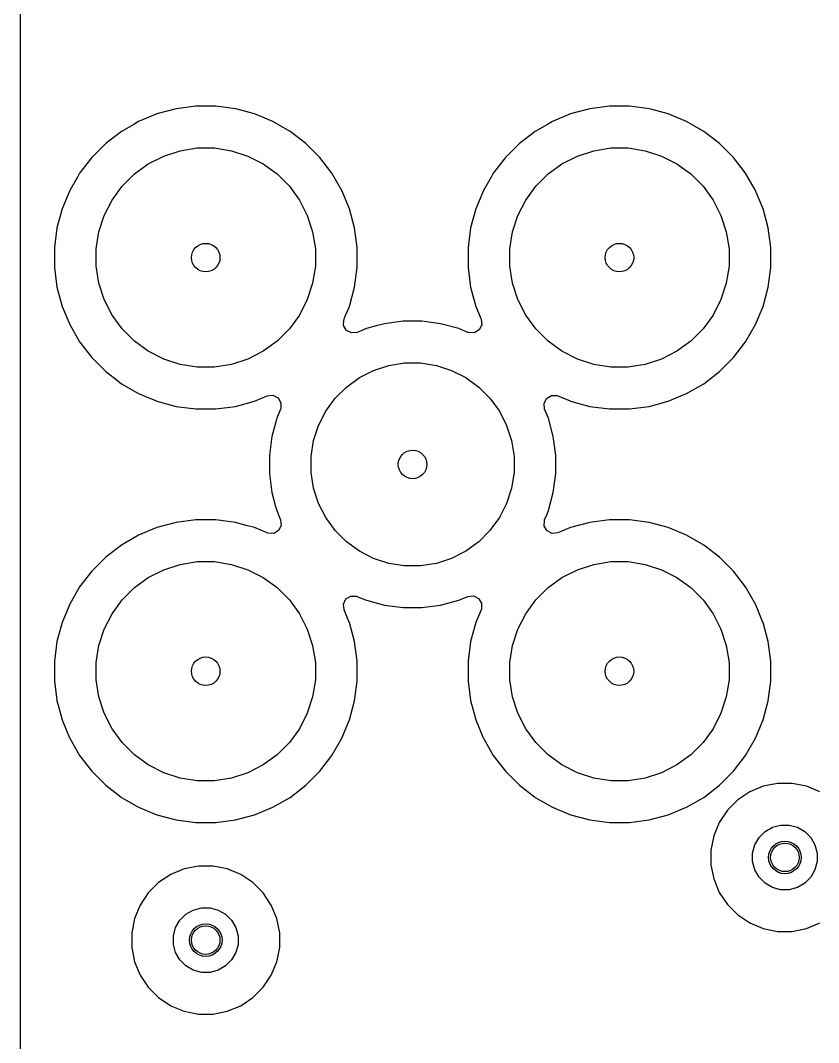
# Model space of a CAD drawing. Extents: x -2.18 to 1.8, y 0.44 to 2.81.
# Drawn here: x -2.1796 to -1.7937, y 1.9255 to 2.4197 of the extents above; entities that cross this region are included whole.
import ezdxf

# ---------------------------------------------------------------- set-up
doc = ezdxf.new("R2010")
doc.units = 0
doc.header["$MEASUREMENT"] = 0
doc.layers.add('BLACK', color=7, linetype='CONTINUOUS')

msp = doc.modelspace()

# ---------------------------------------------------------------- linework, layer by layer
at = {"layer": 'BLACK', "linetype": 'CONTINUOUS'}
for p, q in [((-2.17959, 2.3098), (-2.17959, 2.44852)), ((-2.0948, 2.37817), (-2.10431, 2.37692)), ((-2.0852, 2.37817), (-2.0948, 2.37817)), ((-2.0948, 2.37817), (-2.0948, 2.37817)), ((-2.0948, 2.37817), (-2.0948, 2.37817)), ((-2.07569, 2.37692), (-2.0852, 2.37817)), ((-2.0852, 2.37817), (-2.0852, 2.37817)), ((-2.0852, 2.37817), (-2.0852, 2.37817)), ((-1.8948, 2.37817), (-1.90431, 2.37692)), ((-1.8852, 2.37817), (-1.8948, 2.37817)), ((-1.8948, 2.37817), (-1.8948, 2.37817)), ((-1.8948, 2.37817), (-1.8948, 2.37817)), ((-1.87569, 2.37692), (-1.8852, 2.37817)), ((-1.8852, 2.37817), (-1.8852, 2.37817)), ((-1.8852, 2.37817), (-1.8852, 2.37817)), ((-2.11357, 2.37443), (-2.12243, 2.37076)), ((-2.10431, 2.37692), (-2.11357, 2.37443)), ((-2.07487, 2.3767), (-2.07569, 2.37692)), ((-2.07569, 2.37692), (-2.07569, 2.37692)), ((-2.07569, 2.37692), (-2.07569, 2.37692)), ((-2.06643, 2.37443), (-2.07487, 2.3767)), ((-2.05757, 2.37076), (-2.06643, 2.37443)), ((-1.91357, 2.37443), (-1.92243, 2.37076)), ((-1.90431, 2.37692), (-1.91357, 2.37443)), ((-1.87487, 2.3767), (-1.87569, 2.37692)), ((-1.87569, 2.37692), (-1.87569, 2.37692)), ((-1.87569, 2.37692), (-1.87569, 2.37692)), ((-1.86643, 2.37443), (-1.87487, 2.3767)), ((-1.85757, 2.37076), (-1.86643, 2.37443)), ((-2.12481, 2.36939), (-2.13074, 2.36597)), ((-2.12243, 2.37076), (-2.12481, 2.36939)), ((-2.12243, 2.37076), (-2.12243, 2.37076)), ((-2.04926, 2.36597), (-2.05757, 2.37076)), ((-2.05757, 2.37076), (-2.05757, 2.37076)), ((-1.92481, 2.36939), (-1.93074, 2.36597)), ((-1.92243, 2.37076), (-1.92481, 2.36939)), ((-1.92243, 2.37076), (-1.92243, 2.37076)), ((-1.84926, 2.36597), (-1.85757, 2.37076)), ((-1.85757, 2.37076), (-1.85757, 2.37076)), ((-2.13074, 2.36597), (-2.13835, 2.36013)), ((-2.13074, 2.36597), (-2.13074, 2.36597)), ((-2.13074, 2.36597), (-2.13074, 2.36597)), ((-2.04165, 2.36013), (-2.04926, 2.36597)), ((-2.04926, 2.36597), (-2.04926, 2.36597)), ((-2.04926, 2.36597), (-2.04926, 2.36597)), ((-1.93074, 2.36597), (-1.93835, 2.36013)), ((-1.93074, 2.36597), (-1.93074, 2.36597)), ((-1.93074, 2.36597), (-1.93074, 2.36597)), ((-1.84165, 2.36013), (-1.84926, 2.36597)), ((-1.84926, 2.36597), (-1.84926, 2.36597)), ((-1.84926, 2.36597), (-1.84926, 2.36597)), ((-2.13835, 2.36013), (-2.14513, 2.35335)), ((-2.13835, 2.36013), (-2.13835, 2.36013)), ((-2.10241, 2.35668), (-2.09417, 2.35799)), ((-2.09417, 2.35799), (-2.08583, 2.35799)), ((-2.08583, 2.35799), (-2.07759, 2.35668)), ((-2.03487, 2.35335), (-2.04165, 2.36013)), ((-2.04165, 2.36013), (-2.04165, 2.36013)), ((-1.93835, 2.36013), (-1.94513, 2.35335)), ((-1.93835, 2.36013), (-1.93835, 2.36013)), ((-1.90241, 2.35668), (-1.89417, 2.35799)), ((-1.89417, 2.35799), (-1.88583, 2.35799)), ((-1.88583, 2.35799), (-1.87759, 2.35668)), ((-1.83487, 2.35335), (-1.84165, 2.36013)), ((-1.84165, 2.36013), (-1.84165, 2.36013)), ((-2.14513, 2.35335), (-2.15097, 2.34574)), ((-2.14513, 2.35335), (-2.14513, 2.35335)), ((-2.11777, 2.35032), (-2.11034, 2.3541)), ((-2.11034, 2.3541), (-2.10241, 2.35668)), ((-2.07759, 2.35668), (-2.06966, 2.3541)), ((-2.06966, 2.3541), (-2.06223, 2.35032)), ((-2.03117, 2.34852), (-2.03487, 2.35335)), ((-2.03487, 2.35335), (-2.03487, 2.35335)), ((-1.94513, 2.35335), (-1.95097, 2.34574)), ((-1.94513, 2.35335), (-1.94513, 2.35335)), ((-1.91777, 2.35032), (-1.91034, 2.3541)), ((-1.91034, 2.3541), (-1.90241, 2.35668)), ((-1.87759, 2.35668), (-1.86966, 2.3541)), ((-1.86966, 2.3541), (-1.86223, 2.35032)), ((-1.83117, 2.34852), (-1.83487, 2.35335)), ((-1.83487, 2.35335), (-1.83487, 2.35335)), ((-2.12452, 2.34542), (-2.11777, 2.35032)), ((-2.06223, 2.35032), (-2.05548, 2.34542)), ((-2.02903, 2.34574), (-2.03117, 2.34852)), ((-1.92452, 2.34542), (-1.91777, 2.35032)), ((-1.86223, 2.35032), (-1.85548, 2.34542)), ((-1.82903, 2.34574), (-1.83117, 2.34852)), ((-2.152, 2.34395), (-2.15576, 2.33743)), ((-2.15097, 2.34574), (-2.152, 2.34395)), ((-2.15097, 2.34574), (-2.15097, 2.34574)), ((-2.15097, 2.34574), (-2.15097, 2.34574)), ((-2.13042, 2.33952), (-2.12452, 2.34542)), ((-2.05548, 2.34542), (-2.04958, 2.33952)), ((-2.02424, 2.33743), (-2.02903, 2.34574)), ((-1.952, 2.34395), (-1.95576, 2.33743)), ((-1.95097, 2.34574), (-1.952, 2.34395)), ((-1.95097, 2.34574), (-1.95097, 2.34574)), ((-1.95097, 2.34574), (-1.95097, 2.34574)), ((-1.93042, 2.33952), (-1.92452, 2.34542)), ((-1.85548, 2.34542), (-1.84958, 2.33952)), ((-1.82487, 2.33852), (-1.82903, 2.34574)), ((-2.13532, 2.33277), (-2.13042, 2.33952)), ((-2.04958, 2.33952), (-2.04468, 2.33277)), ((-1.93532, 2.33277), (-1.93042, 2.33952)), ((-1.84958, 2.33952), (-1.84468, 2.33277)), ((-1.82424, 2.33743), (-1.82487, 2.33852)), ((-2.15576, 2.33743), (-2.15943, 2.32857)), ((-2.15576, 2.33743), (-2.15576, 2.33743)), ((-2.1391, 2.32534), (-2.13532, 2.33277)), ((-2.04468, 2.33277), (-2.0409, 2.32534)), ((-2.02057, 2.32857), (-2.02424, 2.33743)), ((-1.95576, 2.33743), (-1.95943, 2.32857)), ((-1.95576, 2.33743), (-1.95576, 2.33743)), ((-1.9391, 2.32534), (-1.93532, 2.33277)), ((-1.84468, 2.33277), (-1.8409, 2.32534)), ((-1.82401, 2.33689), (-1.82424, 2.33743)), ((-1.82424, 2.33743), (-1.82424, 2.33743)), ((-1.82057, 2.32857), (-1.82401, 2.33689)), ((-2.15943, 2.32857), (-2.16192, 2.31931)), ((-2.01808, 2.31931), (-2.02057, 2.32857)), ((-1.95943, 2.32857), (-1.96192, 2.31931)), ((-1.81808, 2.31931), (-1.82057, 2.32857)), ((-1.82057, 2.32857), (-1.82057, 2.32857)), ((-2.14168, 2.31741), (-2.1391, 2.32534)), ((-2.0409, 2.32534), (-2.03832, 2.31741)), ((-1.94168, 2.31741), (-1.9391, 2.32534)), ((-1.8409, 2.32534), (-1.83832, 2.31741)), ((-2.16192, 2.31931), (-2.16317, 2.3098)), ((-2.01683, 2.3098), (-2.01808, 2.31931)), ((-1.96192, 2.31931), (-1.96317, 2.3098)), ((-1.81683, 2.3098), (-1.81808, 2.31931)), ((-2.14299, 2.30917), (-2.14168, 2.31741)), ((-2.03832, 2.31741), (-2.03701, 2.30917)), ((-1.94299, 2.30917), (-1.94168, 2.31741)), ((-1.83832, 2.31741), (-1.83701, 2.30917)), ((-2.17959, 2.01852), (-2.17959, 2.3098)), ((-2.16317, 2.3098), (-2.16317, 2.3098)), ((-2.16317, 2.3098), (-2.16317, 2.3002)), ((-2.14299, 2.30083), (-2.14299, 2.30917)), ((-2.03701, 2.30917), (-2.03701, 2.30083)), ((-2.01683, 2.3002), (-2.01683, 2.3098)), ((-1.96317, 2.3098), (-1.96317, 2.3098)), ((-1.96317, 2.3098), (-1.96317, 2.3002)), ((-1.94299, 2.30083), (-1.94299, 2.30917)), ((-1.83701, 2.30917), (-1.83701, 2.30083)), ((-1.81683, 2.3002), (-1.81683, 2.3098)), ((-2.16317, 2.3002), (-2.16317, 2.3002)), ((-2.16317, 2.3002), (-2.16192, 2.29069)), ((-2.14168, 2.29259), (-2.14299, 2.30083)), ((-2.03701, 2.30083), (-2.03832, 2.29259)), ((-2.01808, 2.29069), (-2.01683, 2.3002)), ((-1.96317, 2.3002), (-1.96317, 2.3002)), ((-1.96317, 2.3002), (-1.96208, 2.29194)), ((-1.94168, 2.29259), (-1.94299, 2.30083)), ((-1.83701, 2.30083), (-1.83832, 2.29259)), ((-1.81808, 2.29069), (-1.81683, 2.3002)), ((-2.16192, 2.29069), (-2.15943, 2.28143)), ((-2.1391, 2.28466), (-2.14168, 2.29259)), ((-2.03832, 2.29259), (-2.0409, 2.28466)), ((-2.02057, 2.28143), (-2.01808, 2.29069)), ((-1.96208, 2.29194), (-1.96192, 2.29069)), ((-1.96192, 2.29069), (-1.96051, 2.28543)), ((-1.9391, 2.28466), (-1.94168, 2.29259)), ((-1.83832, 2.29259), (-1.8409, 2.28466)), ((-1.82057, 2.28143), (-1.81808, 2.29069)), ((-2.13532, 2.27723), (-2.1391, 2.28466)), ((-2.0409, 2.28466), (-2.04468, 2.27723)), ((-1.96051, 2.28543), (-1.95943, 2.28143)), ((-1.93532, 2.27723), (-1.9391, 2.28466)), ((-1.8409, 2.28466), (-1.84468, 2.27723)), ((-2.15943, 2.28143), (-2.15576, 2.27257)), ((-2.02253, 2.2767), (-2.02057, 2.28143)), ((-1.95943, 2.28143), (-1.95687, 2.27523)), ((-1.82424, 2.27257), (-1.82057, 2.28143)), ((-2.13042, 2.27048), (-2.13532, 2.27723)), ((-2.04468, 2.27723), (-2.04958, 2.27048)), ((-2.02335, 2.27216), (-2.02325, 2.27491)), ((-2.02325, 2.27491), (-2.02313, 2.27523)), ((-2.02313, 2.27523), (-2.02253, 2.2767)), ((-1.99454, 2.27423), (-2.00354, 2.27305)), ((-1.98546, 2.27423), (-1.99454, 2.27423)), ((-1.99454, 2.27423), (-1.99454, 2.27423)), ((-1.97646, 2.27305), (-1.98546, 2.27423)), ((-1.98546, 2.27423), (-1.98546, 2.27423)), ((-1.95687, 2.27523), (-1.95657, 2.2725)), ((-1.93042, 2.27048), (-1.93532, 2.27723)), ((-1.84468, 2.27723), (-1.84958, 2.27048)), ((-2.15576, 2.27257), (-2.15576, 2.27257)), ((-2.15576, 2.27257), (-2.15097, 2.26426)), ((-2.12452, 2.26458), (-2.13042, 2.27048)), ((-2.04958, 2.27048), (-2.05548, 2.26458)), ((-2.02195, 2.26979), (-2.02335, 2.27216)), ((-2.01949, 2.26856), (-2.02195, 2.26979)), ((-2.01675, 2.26885), (-2.01949, 2.26856)), ((-2.0123, 2.2707), (-2.01675, 2.26885)), ((-2.00766, 2.27194), (-2.0123, 2.2707)), ((-2.0123, 2.2707), (-2.0123, 2.2707)), ((-2.0123, 2.2707), (-2.0123, 2.2707)), ((-2.0123, 2.2707), (-2.0123, 2.2707)), ((-2.00354, 2.27305), (-2.00766, 2.27194)), ((-1.9677, 2.2707), (-1.97646, 2.27305)), ((-1.97646, 2.27305), (-1.97646, 2.27305)), ((-1.97646, 2.27305), (-1.97646, 2.27305)), ((-1.96325, 2.26885), (-1.9677, 2.2707)), ((-1.9677, 2.2707), (-1.9677, 2.2707)), ((-1.9677, 2.2707), (-1.9677, 2.2707)), ((-1.9677, 2.2707), (-1.9677, 2.2707)), ((-1.96292, 2.26873), (-1.96325, 2.26885)), ((-1.96017, 2.26863), (-1.96292, 2.26873)), ((-1.95781, 2.27004), (-1.96017, 2.26863)), ((-1.95657, 2.2725), (-1.95781, 2.27004)), ((-1.92452, 2.26458), (-1.93042, 2.27048)), ((-1.84958, 2.27048), (-1.85548, 2.26458)), ((-1.82903, 2.26426), (-1.82424, 2.27257)), ((-2.15097, 2.26426), (-2.15097, 2.26426)), ((-2.15097, 2.26426), (-2.15097, 2.26426)), ((-2.15097, 2.26426), (-2.14513, 2.25665)), ((-2.11777, 2.25968), (-2.12452, 2.26458)), ((-2.05548, 2.26458), (-2.06223, 2.25968)), ((-1.91777, 2.25968), (-1.92452, 2.26458)), ((-1.85548, 2.26458), (-1.86223, 2.25968)), ((-1.83487, 2.25665), (-1.82903, 2.26426)), ((-2.11034, 2.2559), (-2.11777, 2.25968)), ((-2.06223, 2.25968), (-2.06966, 2.2559)), ((-1.91034, 2.2559), (-1.91777, 2.25968)), ((-1.86223, 2.25968), (-1.86966, 2.2559)), ((-2.14513, 2.25665), (-2.14513, 2.25665)), ((-2.14513, 2.25665), (-2.13835, 2.24987)), ((-2.10241, 2.25332), (-2.11034, 2.2559)), ((-2.06966, 2.2559), (-2.07759, 2.25332)), ((-2.00149, 2.25285), (-1.99386, 2.25406)), ((-1.99386, 2.25406), (-1.98614, 2.25406)), ((-1.98614, 2.25406), (-1.97851, 2.25285)), ((-1.90241, 2.25332), (-1.91034, 2.2559)), ((-1.86966, 2.2559), (-1.87759, 2.25332)), ((-1.84165, 2.24987), (-1.83487, 2.25665)), ((-2.13835, 2.24987), (-2.13835, 2.24987)), ((-2.13835, 2.24987), (-2.13273, 2.24556)), ((-2.09417, 2.25201), (-2.10241, 2.25332)), ((-2.08583, 2.25201), (-2.09417, 2.25201)), ((-2.07759, 2.25332), (-2.08583, 2.25201)), ((-2.01571, 2.24696), (-2.00883, 2.25047)), ((-2.00883, 2.25047), (-2.00149, 2.25285)), ((-1.97851, 2.25285), (-1.97117, 2.25047)), ((-1.97117, 2.25047), (-1.96429, 2.24696)), ((-1.89417, 2.25201), (-1.90241, 2.25332)), ((-1.88583, 2.25201), (-1.89417, 2.25201)), ((-1.87759, 2.25332), (-1.88583, 2.25201)), ((-1.84926, 2.24403), (-1.84165, 2.24987)), ((-2.13273, 2.24556), (-2.13074, 2.24403)), ((-2.13074, 2.24403), (-2.12243, 2.23924)), ((-2.02196, 2.24242), (-2.01571, 2.24696)), ((-1.96429, 2.24696), (-1.95804, 2.24242)), ((-1.85757, 2.23924), (-1.84926, 2.24403)), ((-2.12243, 2.23924), (-2.1175, 2.23719)), ((-2.02742, 2.23696), (-2.02196, 2.24242)), ((-1.95804, 2.24242), (-1.95258, 2.23696)), ((-1.86643, 2.23557), (-1.85757, 2.23924)), ((-2.1175, 2.23719), (-2.11386, 2.23569)), ((-2.11386, 2.23569), (-2.11357, 2.23557)), ((-2.11357, 2.23557), (-2.10431, 2.23308)), ((-2.07569, 2.23308), (-2.06643, 2.23557)), ((-2.06643, 2.23557), (-2.06023, 2.23813)), ((-2.06023, 2.23813), (-2.0575, 2.23843)), ((-2.0575, 2.23843), (-2.05504, 2.23719)), ((-2.05504, 2.23719), (-2.05363, 2.23483)), ((-2.05363, 2.23483), (-2.05373, 2.23208)), ((-2.03196, 2.23071), (-2.02742, 2.23696)), ((-1.95258, 2.23696), (-1.94804, 2.23071)), ((-1.92644, 2.23449), (-1.92521, 2.23695)), ((-1.92615, 2.23175), (-1.92644, 2.23449)), ((-1.92521, 2.23695), (-1.92284, 2.23835)), ((-1.92284, 2.23835), (-1.92009, 2.23825)), ((-1.92009, 2.23825), (-1.91977, 2.23813)), ((-1.91977, 2.23813), (-1.91386, 2.23569)), ((-1.91386, 2.23569), (-1.91357, 2.23557)), ((-1.91357, 2.23557), (-1.90431, 2.23308)), ((-1.87569, 2.23308), (-1.86643, 2.23557)), ((-2.10431, 2.23308), (-2.0948, 2.23183)), ((-2.0948, 2.23183), (-2.0948, 2.23183)), ((-2.0948, 2.23183), (-2.0852, 2.23183)), ((-2.0852, 2.23183), (-2.07569, 2.23308)), ((-2.0852, 2.23183), (-2.0852, 2.23183)), ((-2.05385, 2.23175), (-2.0557, 2.2273)), ((-2.05373, 2.23208), (-2.05385, 2.23175)), ((-2.03547, 2.22383), (-2.03196, 2.23071)), ((-1.94804, 2.23071), (-1.94453, 2.22383)), ((-1.9243, 2.2273), (-1.92615, 2.23175)), ((-1.90431, 2.23308), (-1.8948, 2.23183)), ((-1.8948, 2.23183), (-1.8948, 2.23183)), ((-1.8948, 2.23183), (-1.8852, 2.23183)), ((-1.8852, 2.23183), (-1.87569, 2.23308)), ((-1.8852, 2.23183), (-1.8852, 2.23183)), ((-2.05586, 2.2267), (-2.05805, 2.21854)), ((-2.0557, 2.2273), (-2.05586, 2.2267)), ((-2.0557, 2.2273), (-2.0557, 2.2273)), ((-2.0557, 2.2273), (-2.0557, 2.2273)), ((-1.92195, 2.21854), (-1.9243, 2.2273)), ((-1.9243, 2.2273), (-1.9243, 2.2273)), ((-2.03785, 2.21649), (-2.03547, 2.22383)), ((-1.94453, 2.22383), (-1.94215, 2.21649)), ((-2.05805, 2.21854), (-2.05923, 2.20954)), ((-2.03906, 2.20886), (-2.03785, 2.21649)), ((-1.94215, 2.21649), (-1.94094, 2.20886)), ((-1.92077, 2.20954), (-1.92195, 2.21854)), ((-2.05923, 2.20954), (-2.05923, 2.20046)), ((-1.92077, 2.20254), (-1.92077, 2.20954)), ((-2.03906, 2.20114), (-2.03906, 2.20886)), ((-1.94094, 2.20886), (-1.94094, 2.20114)), ((-2.05923, 2.20046), (-2.05805, 2.19148)), ((-2.03785, 2.19351), (-2.03906, 2.20114)), ((-1.94094, 2.20114), (-1.94215, 2.19351)), ((-1.92195, 2.19146), (-1.92077, 2.20046)), ((-1.92077, 2.20046), (-1.92077, 2.20254)), ((-2.05805, 2.19148), (-2.05805, 2.19146)), ((-2.05805, 2.19146), (-2.05623, 2.18469)), ((-2.03547, 2.18617), (-2.03785, 2.19351)), ((-1.94215, 2.19351), (-1.94453, 2.18617)), ((-1.9243, 2.1827), (-1.92195, 2.19146)), ((-2.05623, 2.18469), (-2.0557, 2.1827)), ((-2.03196, 2.17929), (-2.03547, 2.18617)), ((-1.94453, 2.18617), (-1.94804, 2.17929)), ((-2.0557, 2.1827), (-2.0557, 2.1827)), ((-2.0557, 2.1827), (-2.05385, 2.17825)), ((-1.92615, 2.17825), (-1.92517, 2.18061)), ((-1.92517, 2.18061), (-1.9243, 2.1827)), ((-2.11357, 2.17443), (-2.12243, 2.17076)), ((-2.10431, 2.17692), (-2.11357, 2.17443)), ((-2.0948, 2.17817), (-2.10431, 2.17692)), ((-2.0852, 2.17817), (-2.0948, 2.17817)), ((-2.0948, 2.17817), (-2.0948, 2.17817)), ((-2.0948, 2.17817), (-2.0948, 2.17817)), ((-2.07569, 2.17692), (-2.0852, 2.17817)), ((-2.0852, 2.17817), (-2.0852, 2.17817)), ((-2.0852, 2.17817), (-2.0852, 2.17817)), ((-2.07045, 2.17551), (-2.07569, 2.17692)), ((-2.07569, 2.17692), (-2.07569, 2.17692)), ((-2.07569, 2.17692), (-2.07569, 2.17692)), ((-2.06643, 2.17443), (-2.07045, 2.17551)), ((-2.06023, 2.17187), (-2.06643, 2.17443)), ((-2.05356, 2.17551), (-2.05479, 2.17305)), ((-2.05385, 2.17825), (-2.05356, 2.17551)), ((-2.02742, 2.17304), (-2.03196, 2.17929)), ((-1.94804, 2.17929), (-1.95258, 2.17304)), ((-1.92637, 2.17517), (-1.92627, 2.17792)), ((-1.92496, 2.17281), (-1.92637, 2.17517)), ((-1.92627, 2.17792), (-1.92615, 2.17825)), ((-1.91357, 2.17443), (-1.91977, 2.17187)), ((-1.90431, 2.17692), (-1.91357, 2.17443)), ((-1.8948, 2.17817), (-1.90431, 2.17692)), ((-1.8852, 2.17817), (-1.8948, 2.17817)), ((-1.8948, 2.17817), (-1.8948, 2.17817)), ((-1.8948, 2.17817), (-1.8948, 2.17817)), ((-1.87569, 2.17692), (-1.8852, 2.17817)), ((-1.8852, 2.17817), (-1.8852, 2.17817)), ((-1.8852, 2.17817), (-1.8852, 2.17817)), ((-1.87569, 2.17691), (-1.87569, 2.17692)), ((-1.87569, 2.17692), (-1.87569, 2.17692)), ((-1.87569, 2.17692), (-1.87569, 2.17692)), ((-1.86643, 2.17443), (-1.87569, 2.17691)), ((-1.85757, 2.17076), (-1.86643, 2.17443)), ((-2.12243, 2.17076), (-2.12609, 2.16865)), ((-2.12243, 2.17076), (-2.12243, 2.17076)), ((-2.05991, 2.17175), (-2.06023, 2.17187)), ((-2.05716, 2.17165), (-2.05991, 2.17175)), ((-2.05479, 2.17305), (-2.05716, 2.17165)), ((-2.02196, 2.16758), (-2.02742, 2.17304)), ((-1.95258, 2.17304), (-1.95804, 2.16758)), ((-1.9225, 2.17157), (-1.92496, 2.17281)), ((-1.91977, 2.17187), (-1.9225, 2.17157)), ((-1.84926, 2.16597), (-1.85757, 2.17076)), ((-1.85757, 2.17076), (-1.85757, 2.17076)), ((-2.13074, 2.16597), (-2.13835, 2.16013)), ((-2.12609, 2.16865), (-2.13074, 2.16597)), ((-2.13074, 2.16597), (-2.13074, 2.16597)), ((-2.13074, 2.16597), (-2.13074, 2.16597)), ((-2.01571, 2.16304), (-2.02196, 2.16758)), ((-1.95804, 2.16758), (-1.96429, 2.16304)), ((-1.84165, 2.16013), (-1.84926, 2.16597)), ((-1.84926, 2.16597), (-1.84926, 2.16597)), ((-1.84926, 2.16597), (-1.84926, 2.16597)), ((-2.13835, 2.16013), (-2.14513, 2.15335)), ((-2.13835, 2.16013), (-2.13835, 2.16013)), ((-2.00883, 2.15953), (-2.01571, 2.16304)), ((-1.96429, 2.16304), (-1.97117, 2.15953)), ((-1.83487, 2.15335), (-1.84165, 2.16013)), ((-1.84165, 2.16013), (-1.84165, 2.16013)), ((-2.11034, 2.1541), (-2.10241, 2.15668)), ((-2.10241, 2.15668), (-2.09417, 2.15799)), ((-2.09417, 2.15799), (-2.08583, 2.15799)), ((-2.08583, 2.15799), (-2.07759, 2.15668)), ((-2.07759, 2.15668), (-2.06966, 2.1541)), ((-2.00149, 2.15715), (-2.00883, 2.15953)), ((-1.99386, 2.15594), (-2.00149, 2.15715)), ((-1.98614, 2.15594), (-1.99386, 2.15594)), ((-1.97851, 2.15715), (-1.98614, 2.15594)), ((-1.97117, 2.15953), (-1.97851, 2.15715)), ((-1.91034, 2.1541), (-1.90241, 2.15668)), ((-1.90241, 2.15668), (-1.89417, 2.15799)), ((-1.89417, 2.15799), (-1.88583, 2.15799)), ((-1.88583, 2.15799), (-1.87759, 2.15668)), ((-1.87759, 2.15668), (-1.86966, 2.1541)), ((-2.14513, 2.15335), (-2.15097, 2.14574)), ((-2.14513, 2.15335), (-2.14513, 2.15335)), ((-2.12452, 2.14542), (-2.11777, 2.15032)), ((-2.11777, 2.15032), (-2.11034, 2.1541)), ((-2.06966, 2.1541), (-2.06223, 2.15032)), ((-2.06223, 2.15032), (-2.05548, 2.14542)), ((-1.92452, 2.14542), (-1.91777, 2.15032)), ((-1.91777, 2.15032), (-1.91034, 2.1541)), ((-1.86966, 2.1541), (-1.86223, 2.15032)), ((-1.86223, 2.15032), (-1.85548, 2.14542)), ((-1.82908, 2.1458), (-1.83487, 2.15335)), ((-1.83487, 2.15335), (-1.83487, 2.15335)), ((-2.15097, 2.14574), (-2.15576, 2.13743)), ((-2.13042, 2.13952), (-2.12452, 2.14542)), ((-2.05548, 2.14542), (-2.04958, 2.13952)), ((-1.93042, 2.13952), (-1.92452, 2.14542)), ((-1.85548, 2.14542), (-1.84958, 2.13952)), ((-1.82903, 2.14574), (-1.82908, 2.1458)), ((-1.82424, 2.13743), (-1.82903, 2.14574)), ((-2.02343, 2.1375), (-2.02219, 2.13996)), ((-2.02219, 2.13996), (-2.01983, 2.14137)), ((-2.01983, 2.14137), (-2.01708, 2.14127)), ((-2.01708, 2.14127), (-2.01675, 2.14115)), ((-2.01675, 2.14115), (-2.01252, 2.13939)), ((-1.9677, 2.1393), (-1.96325, 2.14115)), ((-1.96325, 2.14115), (-1.96051, 2.14144)), ((-1.96051, 2.14144), (-1.95805, 2.14021)), ((-1.95805, 2.14021), (-1.95665, 2.13784)), ((-2.15576, 2.13743), (-2.15943, 2.12857)), ((-2.15576, 2.13743), (-2.15576, 2.13743)), ((-2.13532, 2.13277), (-2.13042, 2.13952)), ((-2.04958, 2.13952), (-2.04468, 2.13277)), ((-2.02313, 2.13477), (-2.02343, 2.1375)), ((-2.01252, 2.13939), (-2.0123, 2.1393)), ((-2.0123, 2.1393), (-2.00354, 2.13695)), ((-2.00354, 2.13695), (-1.99454, 2.13577)), ((-1.99454, 2.13577), (-1.99454, 2.13577)), ((-1.99454, 2.13577), (-1.98546, 2.13577)), ((-1.98546, 2.13577), (-1.97646, 2.13695)), ((-1.98546, 2.13577), (-1.98546, 2.13577)), ((-1.97646, 2.13695), (-1.9677, 2.1393)), ((-1.95675, 2.13509), (-1.95687, 2.13477)), ((-1.95665, 2.13784), (-1.95675, 2.13509)), ((-1.93532, 2.13277), (-1.93042, 2.13952)), ((-1.84958, 2.13952), (-1.84468, 2.13277)), ((-1.82274, 2.13382), (-1.82424, 2.13743)), ((-2.1391, 2.12534), (-2.13532, 2.13277)), ((-2.04468, 2.13277), (-2.0409, 2.12534)), ((-2.02077, 2.12906), (-2.02313, 2.13477)), ((-1.95687, 2.13477), (-1.95943, 2.12857)), ((-1.9391, 2.12534), (-1.93532, 2.13277)), ((-1.84468, 2.13277), (-1.8409, 2.12534)), ((-1.82077, 2.12906), (-1.82274, 2.13382)), ((-2.15943, 2.12857), (-2.16192, 2.11931)), ((-2.14168, 2.11741), (-2.1391, 2.12534)), ((-2.0409, 2.12534), (-2.03832, 2.11741)), ((-2.02057, 2.12857), (-2.02077, 2.12906)), ((-2.01808, 2.11931), (-2.02057, 2.12857)), ((-1.95943, 2.12857), (-1.96192, 2.11931)), ((-1.94168, 2.11741), (-1.9391, 2.12534)), ((-1.8409, 2.12534), (-1.83832, 2.11741)), ((-1.82057, 2.12857), (-1.82077, 2.12906)), ((-1.81808, 2.11931), (-1.82057, 2.12857)), ((-2.16192, 2.11931), (-2.16317, 2.1098)), ((-2.14299, 2.10917), (-2.14168, 2.11741)), ((-2.03832, 2.11741), (-2.03701, 2.10917)), ((-2.01683, 2.1098), (-2.01808, 2.11931)), ((-1.96192, 2.11931), (-1.96317, 2.1098)), ((-1.94299, 2.10917), (-1.94168, 2.11741)), ((-1.83832, 2.11741), (-1.83701, 2.10917)), ((-1.81683, 2.1098), (-1.81808, 2.11931)), ((-2.16317, 2.1098), (-2.16317, 2.1098)), ((-2.16317, 2.1098), (-2.16317, 2.1002)), ((-2.14299, 2.10083), (-2.14299, 2.10917)), ((-2.03701, 2.10917), (-2.03701, 2.10083)), ((-2.01683, 2.1002), (-2.01683, 2.1098)), ((-1.96317, 2.1098), (-1.96317, 2.1098)), ((-1.96317, 2.1098), (-1.96317, 2.1002)), ((-1.94299, 2.10083), (-1.94299, 2.10917)), ((-1.83701, 2.10917), (-1.83701, 2.10083)), ((-1.81683, 2.10102), (-1.81683, 2.1098)), ((-2.14168, 2.09259), (-2.14299, 2.10083)), ((-2.03701, 2.10083), (-2.03832, 2.09259)), ((-1.94168, 2.09259), (-1.94299, 2.10083)), ((-1.83701, 2.10083), (-1.83832, 2.09259)), ((-1.81683, 2.1002), (-1.81683, 2.10102)), ((-2.16317, 2.1002), (-2.16317, 2.1002)), ((-2.16317, 2.1002), (-2.16196, 2.09102)), ((-2.01808, 2.09069), (-2.01683, 2.1002)), ((-1.96317, 2.1002), (-1.96317, 2.1002)), ((-1.96317, 2.1002), (-1.96196, 2.09102)), ((-1.81808, 2.09069), (-1.81683, 2.1002)), ((-2.16196, 2.09102), (-2.16192, 2.09069)), ((-2.16192, 2.09069), (-2.16134, 2.08852)), ((-2.1391, 2.08466), (-2.14168, 2.09259)), ((-2.03832, 2.09259), (-2.0409, 2.08466)), ((-2.02057, 2.08143), (-2.01808, 2.09069)), ((-1.96196, 2.09102), (-1.96192, 2.09069)), ((-1.96192, 2.09069), (-1.96134, 2.08852)), ((-1.9391, 2.08466), (-1.94168, 2.09259)), ((-1.83832, 2.09259), (-1.8409, 2.08466)), ((-1.82057, 2.08143), (-1.81808, 2.09069)), ((-2.16134, 2.08852), (-2.15943, 2.08143)), ((-1.96134, 2.08852), (-1.95943, 2.08143)), ((-2.15943, 2.08143), (-2.15586, 2.0728)), ((-2.13532, 2.07723), (-2.1391, 2.08466)), ((-2.0409, 2.08466), (-2.04468, 2.07723)), ((-2.02424, 2.07257), (-2.02057, 2.08143)), ((-1.95943, 2.08143), (-1.95586, 2.0728)), ((-1.93532, 2.07723), (-1.9391, 2.08466)), ((-1.8409, 2.08466), (-1.84468, 2.07723)), ((-1.82424, 2.07257), (-1.82057, 2.08143)), ((-2.13042, 2.07048), (-2.13532, 2.07723)), ((-2.04468, 2.07723), (-2.04958, 2.07048)), ((-1.93042, 2.07048), (-1.93532, 2.07723)), ((-1.84468, 2.07723), (-1.84958, 2.07048)), ((-2.15586, 2.0728), (-2.15576, 2.07257)), ((-2.15576, 2.07257), (-2.15097, 2.06426)), ((-2.02903, 2.06426), (-2.02424, 2.07257)), ((-1.95586, 2.0728), (-1.95576, 2.07257)), ((-1.95576, 2.07257), (-1.95097, 2.06426)), ((-1.82903, 2.06426), (-1.82424, 2.07257)), ((-2.12452, 2.06458), (-2.13042, 2.07048)), ((-2.04958, 2.07048), (-2.05548, 2.06458)), ((-1.92452, 2.06458), (-1.93042, 2.07048)), ((-1.84958, 2.07048), (-1.85548, 2.06458)), ((-2.15097, 2.06426), (-2.15097, 2.06426)), ((-2.15097, 2.06426), (-2.15097, 2.06426)), ((-2.15097, 2.06426), (-2.14513, 2.05665)), ((-2.11777, 2.05968), (-2.12452, 2.06458)), ((-2.05548, 2.06458), (-2.06223, 2.05968)), ((-2.03487, 2.05665), (-2.02903, 2.06426)), ((-1.95097, 2.06426), (-1.95097, 2.06426)), ((-1.95097, 2.06426), (-1.95097, 2.06426)), ((-1.95097, 2.06426), (-1.94513, 2.05665)), ((-1.91777, 2.05968), (-1.92452, 2.06458)), ((-1.85548, 2.06458), (-1.86223, 2.05968)), ((-1.83487, 2.05665), (-1.82903, 2.06426)), ((-2.14513, 2.05665), (-2.14513, 2.05665)), ((-2.14513, 2.05665), (-2.13835, 2.04987)), ((-2.11034, 2.0559), (-2.11777, 2.05968)), ((-2.10241, 2.05332), (-2.11034, 2.0559)), ((-2.06966, 2.0559), (-2.07759, 2.05332)), ((-2.06223, 2.05968), (-2.06966, 2.0559)), ((-2.04165, 2.04987), (-2.03487, 2.05665)), ((-1.94513, 2.05665), (-1.94513, 2.05665)), ((-1.94513, 2.05665), (-1.93835, 2.04987)), ((-1.91034, 2.0559), (-1.91777, 2.05968)), ((-1.90241, 2.05332), (-1.91034, 2.0559)), ((-1.86966, 2.0559), (-1.87759, 2.05332)), ((-1.86223, 2.05968), (-1.86966, 2.0559)), ((-1.84165, 2.04987), (-1.83487, 2.05665)), ((-2.09417, 2.05201), (-2.10241, 2.05332)), ((-2.08583, 2.05201), (-2.09417, 2.05201)), ((-2.07759, 2.05332), (-2.08583, 2.05201)), ((-1.89417, 2.05201), (-1.90241, 2.05332)), ((-1.88583, 2.05201), (-1.89417, 2.05201)), ((-1.87759, 2.05332), (-1.88583, 2.05201)), ((-2.13835, 2.04987), (-2.13835, 2.04987)), ((-2.13835, 2.04987), (-2.131, 2.04423)), ((-2.04926, 2.04403), (-2.04165, 2.04987)), ((-1.93835, 2.04987), (-1.93835, 2.04987)), ((-1.93835, 2.04987), (-1.931, 2.04423)), ((-1.84926, 2.04403), (-1.84165, 2.04987)), ((-1.82694, 2.0467), (-1.8328, 2.04278)), ((-1.82043, 2.04939), (-1.82694, 2.0467)), ((-1.82694, 2.0467), (-1.82694, 2.0467)), ((-1.81352, 2.05077), (-1.82043, 2.04939)), ((-1.82043, 2.04939), (-1.82043, 2.04939)), ((-1.80648, 2.05077), (-1.81352, 2.05077)), ((-1.81352, 2.05077), (-1.81352, 2.05077)), ((-1.79957, 2.04939), (-1.80648, 2.05077)), ((-1.80648, 2.05077), (-1.80648, 2.05077)), ((-1.79306, 2.0467), (-1.79957, 2.04939)), ((-1.79957, 2.04939), (-1.79957, 2.04939)), ((-2.131, 2.04423), (-2.13074, 2.04403)), ((-2.13074, 2.04403), (-2.12243, 2.03924)), ((-2.05757, 2.03924), (-2.04926, 2.04403)), ((-1.931, 2.04423), (-1.93074, 2.04403)), ((-1.93074, 2.04403), (-1.92243, 2.03924)), ((-1.85757, 2.03924), (-1.84926, 2.04403)), ((-1.8328, 2.04278), (-1.83778, 2.0378)), ((-1.8328, 2.04278), (-1.8328, 2.04278)), ((-2.12243, 2.03924), (-2.11357, 2.03557)), ((-2.06643, 2.03557), (-2.05757, 2.03924)), ((-1.92243, 2.03924), (-1.91357, 2.03557)), ((-1.86643, 2.03557), (-1.85757, 2.03924)), ((-1.83778, 2.0378), (-1.8417, 2.03194)), ((-1.83778, 2.0378), (-1.83778, 2.0378)), ((-2.11357, 2.03557), (-2.10431, 2.03308)), ((-2.10431, 2.03308), (-2.0948, 2.03183)), ((-2.0948, 2.03183), (-2.0948, 2.03183)), ((-2.0948, 2.03183), (-2.0852, 2.03183)), ((-2.0852, 2.03183), (-2.07569, 2.03308)), ((-2.0852, 2.03183), (-2.0852, 2.03183)), ((-2.07569, 2.03308), (-2.06643, 2.03557)), ((-1.91357, 2.03557), (-1.90431, 2.03308)), ((-1.90431, 2.03308), (-1.8948, 2.03183)), ((-1.8948, 2.03183), (-1.8948, 2.03183)), ((-1.8948, 2.03183), (-1.8852, 2.03183)), ((-1.8852, 2.03183), (-1.87569, 2.03308)), ((-1.8852, 2.03183), (-1.8852, 2.03183)), ((-1.87569, 2.03308), (-1.86643, 2.03557)), ((-1.8417, 2.03194), (-1.84439, 2.02543)), ((-1.8417, 2.03194), (-1.8417, 2.03194)), ((-1.82249, 2.02459), (-1.81959, 2.02749)), ((-1.81959, 2.02749), (-1.81603, 2.02955)), ((-1.81603, 2.02955), (-1.81206, 2.03061)), ((-1.81206, 2.03061), (-1.80794, 2.03061)), ((-1.80794, 2.03061), (-1.80397, 2.02955)), ((-1.80397, 2.02955), (-1.80041, 2.02749)), ((-1.80041, 2.02749), (-1.79751, 2.02459)), ((-1.84439, 2.02543), (-1.84577, 2.01852)), ((-1.84439, 2.02543), (-1.84439, 2.02543)), ((-1.82455, 2.02103), (-1.82249, 2.02459)), ((-1.79751, 2.02459), (-1.79545, 2.02103)), ((-2.17959, 1.97852), (-2.17959, 2.01852)), ((-1.84577, 2.01852), (-1.84577, 2.01148)), ((-1.82561, 2.01706), (-1.82455, 2.02103)), ((-1.82561, 2.01294), (-1.82561, 2.01706)), ((-1.79545, 2.02103), (-1.79439, 2.01706)), ((-1.79439, 2.01706), (-1.79439, 2.01294)), ((-1.84577, 2.01148), (-1.84439, 2.00457)), ((-1.82455, 2.00897), (-1.82561, 2.01294)), ((-1.79439, 2.01294), (-1.79545, 2.00897)), ((-2.10694, 2.0067), (-2.1128, 2.00278)), ((-2.10043, 2.00939), (-2.10694, 2.0067)), ((-2.10694, 2.0067), (-2.10694, 2.0067)), ((-2.09352, 2.01077), (-2.10043, 2.00939)), ((-2.10043, 2.00939), (-2.10043, 2.00939)), ((-2.08648, 2.01077), (-2.09352, 2.01077)), ((-2.09352, 2.01077), (-2.09352, 2.01077)), ((-2.07957, 2.00939), (-2.08648, 2.01077)), ((-2.08648, 2.01077), (-2.08648, 2.01077)), ((-2.07306, 2.0067), (-2.07957, 2.00939)), ((-2.07957, 2.00939), (-2.07957, 2.00939)), ((-2.0672, 2.00278), (-2.07306, 2.0067)), ((-2.07306, 2.0067), (-2.07306, 2.0067)), ((-1.82249, 2.00541), (-1.82455, 2.00897)), ((-1.79545, 2.00897), (-1.79751, 2.00541)), ((-2.1128, 2.00278), (-2.11778, 1.9978)), ((-2.1128, 2.00278), (-2.1128, 2.00278)), ((-2.06222, 1.9978), (-2.0672, 2.00278)), ((-2.0672, 2.00278), (-2.0672, 2.00278)), ((-1.84439, 2.00457), (-1.84439, 2.00457)), ((-1.84439, 2.00457), (-1.8417, 1.99806)), ((-1.81959, 2.00251), (-1.82249, 2.00541)), ((-1.81603, 2.00045), (-1.81959, 2.00251)), ((-1.80041, 2.00251), (-1.80397, 2.00045)), ((-1.79751, 2.00541), (-1.80041, 2.00251)), ((-2.11778, 1.9978), (-2.1217, 1.99194)), ((-2.11778, 1.9978), (-2.11778, 1.9978)), ((-2.0583, 1.99194), (-2.06222, 1.9978)), ((-2.06222, 1.9978), (-2.06222, 1.9978)), ((-1.8417, 1.99806), (-1.8417, 1.99806)), ((-1.8417, 1.99806), (-1.83778, 1.9922)), ((-1.81206, 1.99939), (-1.81603, 2.00045)), ((-1.80794, 1.99939), (-1.81206, 1.99939)), ((-1.80397, 2.00045), (-1.80794, 1.99939)), ((-2.1217, 1.99194), (-2.12439, 1.98543)), ((-2.1217, 1.99194), (-2.1217, 1.99194)), ((-2.05561, 1.98543), (-2.0583, 1.99194)), ((-2.0583, 1.99194), (-2.0583, 1.99194)), ((-2.0583, 1.99194), (-2.0583, 1.99194)), ((-1.83778, 1.9922), (-1.83778, 1.9922)), ((-1.83778, 1.9922), (-1.8328, 1.98722)), ((-2.10249, 1.98459), (-2.09959, 1.98749)), ((-2.09959, 1.98749), (-2.09603, 1.98955)), ((-2.09603, 1.98955), (-2.09206, 1.99061)), ((-2.09206, 1.99061), (-2.08794, 1.99061)), ((-2.08794, 1.99061), (-2.08397, 1.98955)), ((-2.08397, 1.98955), (-2.08041, 1.98749)), ((-2.08041, 1.98749), (-2.07751, 1.98459)), ((-1.8328, 1.98722), (-1.8328, 1.98722)), ((-1.8328, 1.98722), (-1.82694, 1.9833)), ((-2.12439, 1.98543), (-2.12577, 1.97852)), ((-2.12439, 1.98543), (-2.12439, 1.98543)), ((-2.10455, 1.98103), (-2.10249, 1.98459)), ((-2.07751, 1.98459), (-2.07545, 1.98103)), ((-2.05423, 1.97852), (-2.05561, 1.98543)), ((-1.82694, 1.9833), (-1.82694, 1.9833)), ((-1.82694, 1.9833), (-1.82694, 1.9833)), ((-1.82694, 1.9833), (-1.82043, 1.98061)), ((-1.79957, 1.98061), (-1.79306, 1.9833)), ((-2.17959, 1.85852), (-2.17959, 1.97852)), ((-2.12577, 1.97852), (-2.12577, 1.97148)), ((-2.10561, 1.97706), (-2.10455, 1.98103)), ((-2.10561, 1.97294), (-2.10561, 1.97706)), ((-2.07545, 1.98103), (-2.07439, 1.97706)), ((-2.07439, 1.97706), (-2.07439, 1.97294)), ((-2.05423, 1.97148), (-2.05423, 1.97852)), ((-1.82043, 1.98061), (-1.81352, 1.97923)), ((-1.81352, 1.97923), (-1.81352, 1.97923)), ((-1.81352, 1.97923), (-1.81352, 1.97923)), ((-1.81352, 1.97923), (-1.80648, 1.97923)), ((-1.80648, 1.97923), (-1.79957, 1.98061)), ((-1.80648, 1.97923), (-1.80648, 1.97923)), ((-2.10455, 1.96897), (-2.10561, 1.97294)), ((-2.07439, 1.97294), (-2.07545, 1.96897)), ((-2.12577, 1.97148), (-2.12439, 1.96457)), ((-2.10249, 1.96541), (-2.10455, 1.96897)), ((-2.07545, 1.96897), (-2.07751, 1.96541)), ((-2.05561, 1.96457), (-2.05423, 1.97148)), ((-2.12439, 1.96457), (-2.12439, 1.96457)), ((-2.12439, 1.96457), (-2.1217, 1.95806)), ((-2.09959, 1.96251), (-2.10249, 1.96541)), ((-2.09603, 1.96045), (-2.09959, 1.96251)), ((-2.08041, 1.96251), (-2.08397, 1.96045)), ((-2.07751, 1.96541), (-2.08041, 1.96251)), ((-2.0583, 1.95806), (-2.05561, 1.96457)), ((-2.1217, 1.95806), (-2.1217, 1.95806)), ((-2.1217, 1.95806), (-2.11778, 1.9522)), ((-2.09206, 1.95939), (-2.09603, 1.96045)), ((-2.08794, 1.95939), (-2.09206, 1.95939)), ((-2.08397, 1.96045), (-2.08794, 1.95939)), ((-2.06222, 1.9522), (-2.0583, 1.95806)), ((-2.11778, 1.9522), (-2.11778, 1.9522)), ((-2.11778, 1.9522), (-2.1128, 1.94722)), ((-2.0672, 1.94722), (-2.06222, 1.9522)), ((-2.1128, 1.94722), (-2.1128, 1.94722)), ((-2.1128, 1.94722), (-2.10694, 1.9433)), ((-2.07306, 1.9433), (-2.0672, 1.94722)), ((-2.10694, 1.9433), (-2.10694, 1.9433)), ((-2.10694, 1.9433), (-2.10694, 1.9433)), ((-2.10694, 1.9433), (-2.10043, 1.94061)), ((-2.07957, 1.94061), (-2.07306, 1.9433)), ((-2.10043, 1.94061), (-2.09433, 1.93939)), ((-2.09433, 1.93939), (-2.09352, 1.93923)), ((-2.09352, 1.93923), (-2.09352, 1.93923)), ((-2.09352, 1.93923), (-2.09352, 1.93923)), ((-2.09352, 1.93923), (-2.08648, 1.93923)), ((-2.08648, 1.93923), (-2.07957, 1.94061)), ((-2.08648, 1.93923), (-2.08648, 1.93923))]:
    msp.add_line(p, q, dxfattribs=at)
at = {"layer": 'BLACK'}
for centre, radius in [((-2.09, 2.305), 0.00689), ((-1.89, 2.305), 0.00689), ((-1.99, 2.205), 0.00689), ((-2.09, 2.105), 0.00689), ((-1.89, 2.105), 0.00689), ((-1.81, 2.015), 0.00787), ((-2.09, 1.975), 0.00787)]:
    msp.add_circle(centre, radius, dxfattribs=at)
at = {"layer": 'WHITE'}
for centre in [(-2.09, 2.305), (-1.89, 2.305), (-1.99, 2.205), (-2.09, 2.105), (-1.89, 2.105), (-1.81, 2.015), (-2.09, 1.975)]:
    msp.add_circle(centre, 0.00689, dxfattribs=at)

doc.saveas('drawing.dxf')
